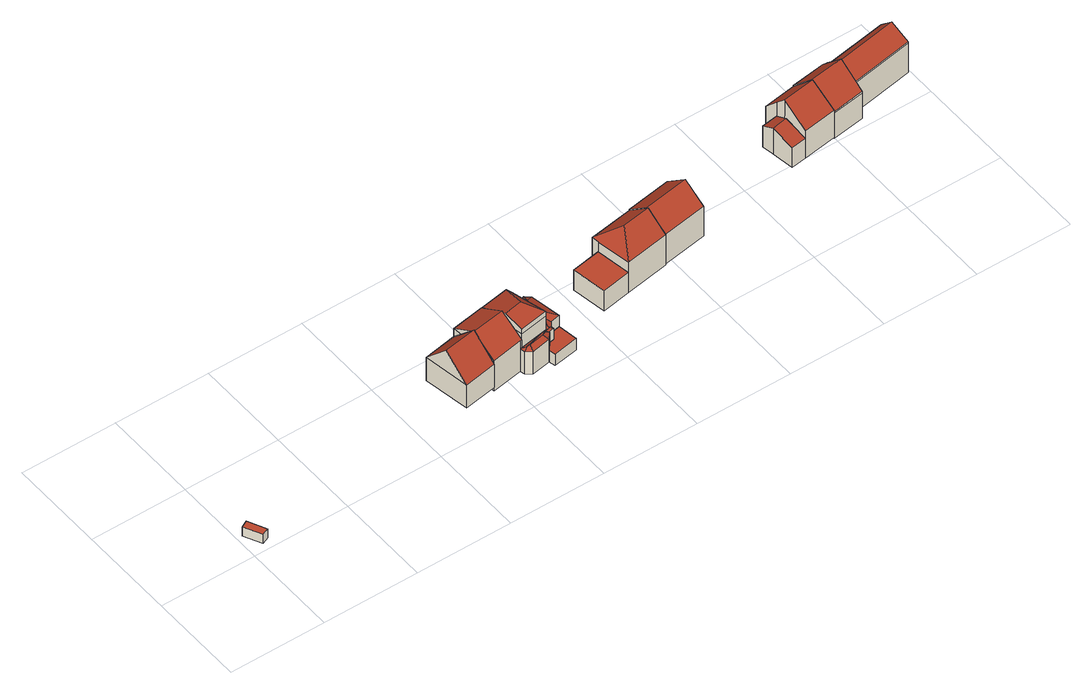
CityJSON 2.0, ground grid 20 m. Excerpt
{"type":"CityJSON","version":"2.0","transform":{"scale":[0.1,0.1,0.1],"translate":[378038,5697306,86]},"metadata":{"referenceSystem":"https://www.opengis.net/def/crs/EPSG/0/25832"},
"CityObjects":{
"building1":{"type":"Building","attributes":{"Gemeindeschluessel":"05911000","Geometrietyp2DReferenz":"3000","function":"51009_1610","roofType":"1000","measuredHeight":2.34},"geometry":[{"type":"Solid","lod":"2","boundaries":[[[[0,1,2,3]],[[4,5,1,0]],[[6,7,5,4]],[[3,2,7,6]],[[4,0,3,6]],[[1,5,7,2]]]],"semantics":{"surfaces":[{"type":"WallSurface"},{"type":"RoofSurface"},{"type":"GroundSurface"}],"values":[[0,0,0,0,1,2]]}}]},
"building2":{"type":"Building","attributes":{"Gemeindeschluessel":"05911000","Geometrietyp2DReferenz":"3000","function":"31001_1010","roofType":"3100","measuredHeight":10.69,"storeysAboveGround":1},"address":[{"country":"Germany","locality":"Bochum","thoroughfareNumber":"4","thoroughfareName":"Gibraltarstr."}],"geometry":[{"type":"Solid","lod":"2","boundaries":[[[[8,9,10,11]],[[12,13,9,8]],[[14,15,13,12]],[[11,10,15,14]],[[8,16,12]],[[14,17,11]],[[11,17,16,8]],[[12,16,17,14]],[[9,13,15,10]]]],"semantics":{"surfaces":[{"type":"WallSurface"},{"type":"RoofSurface"},{"type":"GroundSurface"}],"values":[[0,0,0,0,0,0,1,1,2]]}}]},
"building3":{"type":"Building","attributes":{"Gemeindeschluessel":"05911000","Geometrietyp2DReferenz":"3000","function":"31001_1010"},"address":[{"country":"Germany","locality":"Bochum","thoroughfareNumber":"6","thoroughfareName":"Gibraltarstr."}],"children":["building3-1","building3-2","building3-3","building3-4"]},
"building3-1":{"type":"BuildingPart","attributes":{"roofType":"1000","measuredHeight":2.76,"storeysAboveGround":1},"parents":["building3"],"geometry":[{"type":"Solid","lod":"2","boundaries":[[[[18,19,20,21]],[[22,23,24,25]],[[21,20,23,22]],[[25,26,27,28,29,30,18,21,22]],[[19,31,32,33,34,35,24,23,20]],[[19,18,30,31]],[[31,30,29,32]],[[32,29,28,33]],[[33,28,27,34]],[[34,27,26,35]],[[35,26,25,24]]]],"semantics":{"surfaces":[{"type":"WallSurface"},{"type":"RoofSurface"},{"type":"GroundSurface"},{"type":"ClosureSurface"}],"values":[[0,0,0,1,2,3,3,3,3,3,3]]}}]},
"building3-2":{"type":"BuildingPart","attributes":{"roofType":"5000","measuredHeight":11.31,"storeysAboveGround":1},"parents":["building3"],"geometry":[{"type":"Solid","lod":"2","boundaries":[[[[36,37,38,39]],[[40,41,37,36]],[[42,43,41,40]],[[39,38,44,45,46]],[[47,48,49,42,40,36,50]],[[51,52,53,47,50,39,46]],[[39,50,36]],[[37,41,43,54,44,38]],[[55,54,43,42,51]],[[45,55,51,46]],[[44,54,55,45]],[[47,53,48]],[[49,52,51,42]],[[48,53,52,49]]]],"semantics":{"surfaces":[{"type":"WallSurface"},{"type":"RoofSurface"},{"type":"GroundSurface"},{"type":"ClosureSurface"}],"values":[[0,0,0,0,1,1,0,2,3,0,3,0,3,3]]}}]},
"building3-3":{"type":"BuildingPart","attributes":{"roofType":"5000","measuredHeight":11.27,"storeysAboveGround":1},"parents":["building3"],"geometry":[{"type":"Solid","lod":"2","boundaries":[[[[56,57,43,42,58]],[[59,60,61,57,56]],[[62,56,63,64]],[[48,53,65,63,56,58]],[[66,64,63,65]],[[64,66,67,68]],[[62,64,68,59]],[[62,59,56]],[[57,61,69,54,43]],[[60,59,68,70]],[[69,61,60,70]],[[70,68,67,51,55]],[[54,69,70,55]],[[49,58,42]],[[51,67,52]],[[43,54,55,51,42]],[[51,52,49,42]],[[66,65,53,52,67]],[[48,58,49]],[[53,48,49,52]]]],"semantics":{"surfaces":[{"type":"WallSurface"},{"type":"RoofSurface"},{"type":"GroundSurface"},{"type":"ClosureSurface"}],"values":[[0,0,1,1,1,0,0,0,2,0,3,0,3,0,0,3,3,0,0,3]]}}]},
"building3-4":{"type":"BuildingPart","attributes":{"roofType":"5000","measuredHeight":6.54,"storeysAboveGround":1},"parents":["building3"],"geometry":[{"type":"Solid","lod":"2","boundaries":[[[[71,72,73,74]],[[45,44,72,71]],[[75,76,61,60]],[[77,78,76,75]],[[79,25,24,78,77]],[[74,73,19,18,80]],[[81,80,82,83]],[[83,82,84,85]],[[86,85,84,87,88]],[[88,87,89,90]],[[90,89,91,92]],[[92,91,79,93]],[[94,93,79,77,95]],[[77,75,95]],[[95,75,60,94]],[[88,90,92,93,94,60,70,86]],[[85,86,70]],[[81,83,85]],[[81,85,70]],[[96,81,70]],[[97,96,70]],[[97,70,55]],[[55,45,97]],[[45,71,97]],[[97,71,74,96]],[[96,74,80,81]],[[72,44,54,69,61,76,78,24,35,34,33,32,31,19,73]],[[44,45,55,54]],[[54,55,70,69]],[[69,70,60,61]],[[25,79,91,26]],[[35,24,25,26]],[[26,91,89,27]],[[34,35,26,27]],[[27,89,87,28]],[[33,34,27,28]],[[28,87,84,29]],[[32,33,28,29]],[[29,84,82,30]],[[31,32,29,30]],[[30,82,80,18]],[[19,31,30,18]]]],"semantics":{"surfaces":[{"type":"WallSurface"},{"type":"RoofSurface"},{"type":"GroundSurface"},{"type":"ClosureSurface"}],"values":[[0,0,0,0,0,0,1,1,1,1,1,1,1,1,1,1,1,1,1,1,1,1,1,1,1,1,2,3,3,3,0,3,0,3,0,3,0,3,0,3,0,3]]}}]},
"building4":{"type":"Building","attributes":{"Gemeindeschluessel":"05911000","Geometrietyp2DReferenz":"3000","function":"31001_1010"},"address":[{"country":"Germany","locality":"Bochum","thoroughfareNumber":"8","thoroughfareName":"Gibraltarstr."}],"children":["building4-1","building4-2"]},
"building4-1":{"type":"BuildingPart","attributes":{"roofType":"5000","measuredHeight":11.13,"storeysAboveGround":1},"parents":["building4"],"geometry":[{"type":"Solid","lod":"2","boundaries":[[[[98,99,100,101,102]],[[103,104,99,98]],[[105,106,104,103]],[[107,108,109,106,105]],[[110,98,102,107]],[[111,110,107,105]],[[111,103,98,110]],[[103,111,105]],[[100,99,104,106,109]],[[101,108,107,102]],[[100,109,108,101]]]],"semantics":{"surfaces":[{"type":"WallSurface"},{"type":"RoofSurface"},{"type":"GroundSurface"},{"type":"ClosureSurface"}],"values":[[0,0,0,0,1,1,1,0,2,0,3]]}}]},
"building4-2":{"type":"BuildingPart","attributes":{"roofType":"1000","measuredHeight":4.95,"storeysAboveGround":1},"parents":["building4"],"geometry":[{"type":"Solid","lod":"2","boundaries":[[[[101,100,112,113]],[[114,115,109,108]],[[113,112,115,114]],[[108,101,113,114]],[[100,109,115,112]],[[100,101,108,109]]]],"semantics":{"surfaces":[{"type":"WallSurface"},{"type":"RoofSurface"},{"type":"GroundSurface"},{"type":"ClosureSurface"}],"values":[[0,0,0,1,2,3]]}}]},
"building5":{"type":"Building","attributes":{"Gemeindeschluessel":"05911000","Geometrietyp2DReferenz":"3000","function":"31001_1010","roofType":"3100","measuredHeight":10.8,"storeysAboveGround":1},"address":[{"country":"Germany","locality":"Bochum","thoroughfareNumber":"10","thoroughfareName":"Gibraltarstr."}],"geometry":[{"type":"Solid","lod":"2","boundaries":[[[[116,117,118,119]],[[120,121,117,116]],[[122,123,121,120]],[[119,118,123,122]],[[116,124,120]],[[122,125,119]],[[119,125,124,116]],[[120,124,125,122]],[[117,121,123,118]]]],"semantics":{"surfaces":[{"type":"WallSurface"},{"type":"RoofSurface"},{"type":"GroundSurface"}],"values":[[0,0,0,0,0,0,1,1,2]]}}]},
"building6":{"type":"Building","attributes":{"Gemeindeschluessel":"05911000","Geometrietyp2DReferenz":"3000","function":"31001_1010"},"address":[{"country":"Germany","locality":"Bochum","thoroughfareNumber":"12","thoroughfareName":"Gibraltarstr."}],"children":["building6-1","building6-2"]},
"building6-1":{"type":"BuildingPart","attributes":{"roofType":"3100","measuredHeight":10.61,"storeysAboveGround":2},"parents":["building6"],"geometry":[{"type":"Solid","lod":"2","boundaries":[[[[126,127,128,129,130]],[[131,132,127,126]],[[133,134,132,131]],[[135,136,134,133]],[[137,138,139,136,135]],[[131,126,130,140,133]],[[137,135,133,140]],[[128,127,132,134,136,139,141,142]],[[129,143,140,130]],[[128,142,143,129]],[[144,138,137,140,143]],[[141,144,143,142]],[[139,138,144,141]]]],"semantics":{"surfaces":[{"type":"WallSurface"},{"type":"RoofSurface"},{"type":"GroundSurface"},{"type":"ClosureSurface"}],"values":[[0,0,0,0,0,1,1,2,0,3,0,3,3]]}}]},
"building6-2":{"type":"BuildingPart","attributes":{"roofType":"3100","measuredHeight":6.27,"storeysAboveGround":2},"parents":["building6"],"geometry":[{"type":"Solid","lod":"2","boundaries":[[[[145,146,147,148]],[[129,128,146,145]],[[149,150,139,138]],[[148,147,150,149]],[[143,129,145,148,144]],[[149,138,144,148]],[[146,128,142,141,139,150,147]],[[128,129,143,142]],[[142,143,144,141]],[[144,138,139,141]]]],"semantics":{"surfaces":[{"type":"WallSurface"},{"type":"RoofSurface"},{"type":"GroundSurface"},{"type":"ClosureSurface"}],"values":[[0,0,0,0,1,1,2,3,3,3]]}}]},
"building7":{"type":"Building","attributes":{"Gemeindeschluessel":"05911000","Geometrietyp2DReferenz":"3000","function":"31001_1010"},"address":[{"country":"Germany","locality":"Bochum","thoroughfareNumber":"14","thoroughfareName":"Gibraltarstr."}],"children":["building7-1","building7-2"]},
"building7-1":{"type":"BuildingPart","attributes":{"roofType":"3100","measuredHeight":10.79,"storeysAboveGround":2},"parents":["building7"],"geometry":[{"type":"Solid","lod":"2","boundaries":[[[[151,152,153,154]],[[155,156,157,158]],[[159,160,156,155]],[[161,162,160,159]],[[154,153,162,161]],[[163,164,165,154,161]],[[166,164,163,167,168]],[[168,167,159,155]],[[167,163,161,159]],[[169,170,166,168,155,158]],[[165,171,151,154]],[[152,157,156,160,162,153]],[[152,151,158,157]],[[165,164,166,170,172,171]],[[171,169,158,151]],[[171,172,170,169]]]],"semantics":{"surfaces":[{"type":"WallSurface"},{"type":"RoofSurface"},{"type":"GroundSurface"},{"type":"ClosureSurface"}],"values":[[0,0,0,0,0,1,1,0,0,0,0,2,3,0,3,3]]}}]},
"building7-2":{"type":"BuildingPart","attributes":{"roofType":"3100","measuredHeight":9.63,"storeysAboveGround":2},"parents":["building7"],"geometry":[{"type":"Solid","lod":"2","boundaries":[[[[173,174,175,176]],[[169,158,157,174,173]],[[176,175,152,151,171]],[[172,177,178,171]],[[177,172,170,179]],[[179,170,169,173]],[[178,177,179,173,176]],[[178,176,171]],[[174,157,152,175]],[[152,157,158,151]],[[158,169,171,151]],[[170,172,171,169]]]],"semantics":{"surfaces":[{"type":"WallSurface"},{"type":"RoofSurface"},{"type":"GroundSurface"},{"type":"ClosureSurface"}],"values":[[0,0,0,1,1,0,0,0,2,3,3,3]]}}]}
},
"vertices":[
[22,53,39],[22,53,16],[8,46,16],[8,46,39],[40,16,39],[40,16,16],[26,10,39],[26,10,16],
[552,166,75],[552,166,18],[484,155,18],[484,155,75],[568,72,74],[568,72,18],[500,60,74],[500,60,18],[560,119,125],[492,108,125],
[685,71,37],[685,71,9],[688,58,9],[688,58,37],[740,67,37],[740,67,9],[734,107,9],[734,107,37],[713,103,37],[707,94,37],[708,88,37],[696,86,37],[696,84,37],[696,84,9],[696,86,9],[708,88,9],[707,94,9],[713,103,9],
[552,166,95],[552,166,9],[568,72,9],[568,72,83],[619,178,95],[619,178,9],[620,176,96],[620,176,9],[632,83,9],[632,83,64],[632,83,83],[628,129,122],[622,163,103],[620,174,97],[560,118,122],[636,84,83],[633,100,97],[628,126,120],[636,84,9],[636,84,64],
[679,186,97],[679,186,9],[620,176,97],[681,174,97],[681,174,64],[681,174,9],[681,174,99],[666,127,122],[695,94,108],[629,121,122],[636,84,108],[636,84,97],[695,94,97],[695,94,9],[695,94,64],
[634,73,64],[634,73,9],[646,64,9],[646,64,64],[712,180,64],[712,180,9],[723,171,64],[723,171,9],[734,107,64],[685,71,64],[680,81,70],[696,84,64],[689,86,68],[696,86,64],[692,89,66],[700,91,66],[708,88,64],[701,92,67],[707,94,64],[701,95,67],[713,103,64],[705,115,71],[711,123,75],[705,158,75],[707,161,73],[648,75,70],[641,77,68],
[878,205,87],[878,205,14],[880,191,14],[880,191,63],[880,191,87],[968,220,87],[968,220,14],[982,134,88],[982,134,14],[892,119,88],[892,119,63],[892,119,14],[917,166,125],[975,175,125],
[820,181,14],[820,181,63],[832,109,63],[832,109,14],
[1061,235,89],[1061,235,17],[968,220,17],[968,220,89],[1075,149,89],[1075,149,17],[982,134,89],[982,134,17],[1068,192,125],[975,177,125],
[1314,291,73],[1314,291,16],[1318,265,16],[1318,265,68],[1318,265,101],[1381,301,73],[1381,301,16],[1388,255,122],[1388,255,16],[1397,205,82],[1397,205,16],[1328,195,82],[1328,195,64],[1328,195,16],[1321,245,122],[1321,241,16],[1321,245,16],[1321,245,77],[1321,241,79],
[1285,260,68],[1285,260,16],[1289,236,16],[1289,236,79],[1296,190,64],[1296,190,16],
[1452,298,75],[1452,298,14],[1450,311,14],[1450,311,75],[1464,215,75],[1464,215,14],[1462,233,14],[1462,233,75],[1397,205,75],[1397,205,14],[1381,301,75],[1381,301,14],[1388,256,122],[1457,266,122],[1452,298,90],[1462,233,94],[1397,205,79],[1464,215,80],[1462,233,85],[1462,233,88],[1452,298,85],[1456,271,111],
[1594,256,85],[1594,256,14],[1583,319,14],[1583,319,85],[1587,294,111],[1583,319,86],[1594,256,88]
]}
